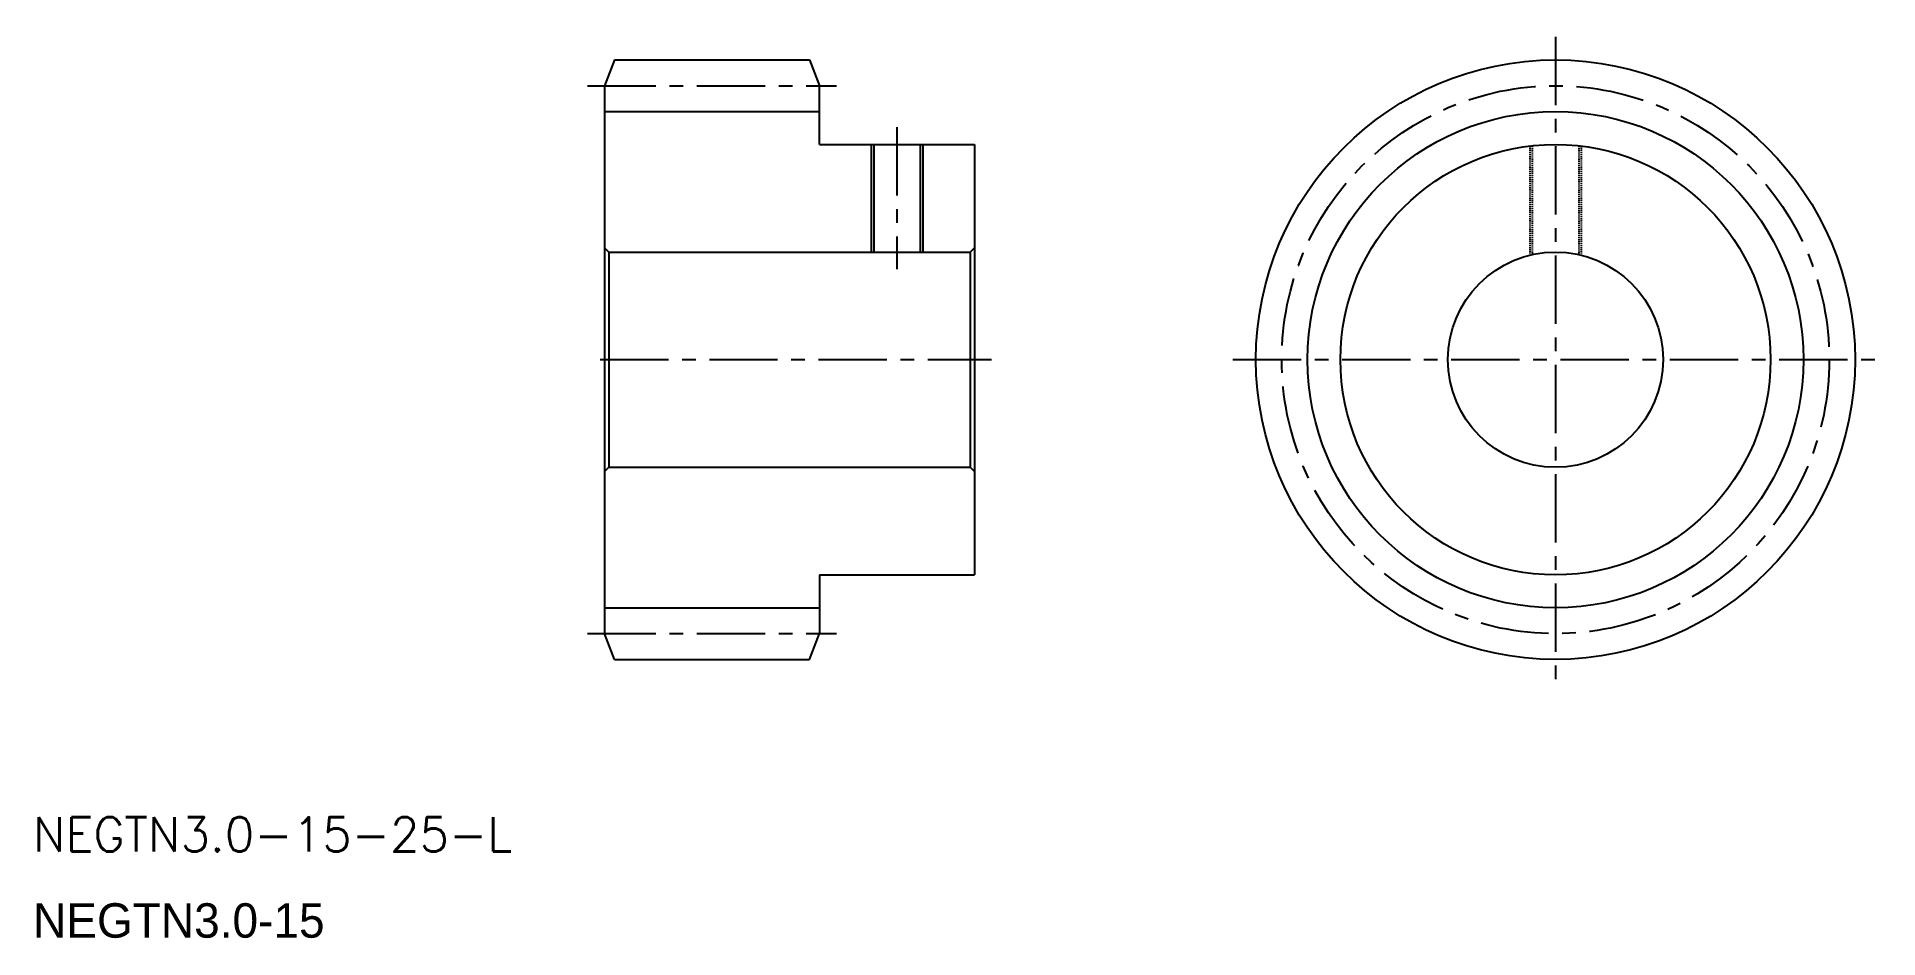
# Model space of a CAD drawing. Extents: x -52 to 162, y 103 to 208.
import ezdxf

# ---------------------------------------------------------------- set-up
doc = ezdxf.new("R2010")
doc.units = 0
doc.header["$LTSCALE"] = 0.25
doc.linetypes.add('CENTER', pattern=[50.8, 31.75, -6.35, 6.35, -6.35])
doc.linetypes.add('DASHED', pattern=[0.75, 0.5, -0.25])
doc.layers.get('0').update_dxf_attribs({"linetype": 'CONTINUOUS'})
doc.layers.add('CENTER', color=1, linetype='CENTER')
doc.styles.add('MISUMI', font='txt.shx')

msp = doc.modelspace()

# ---------------------------------------------------------------- linework, layer by layer
at = {"color": 7, "linetype": 'CONTINUOUS'}
for p, q in [((15.46, 205.32), (14.3, 202.32)), ((15.46, 205.32), (38.14, 205.32)), ((38.14, 205.32), (39.3, 202.32)), ((14.3, 202.32), (14.3, 138.68)), ((39.3, 195.5), (39.3, 202.32)), ((39.3, 195.5), (57.3, 195.5)), ((45.6, 195.5), (45.6, 183)), ((51, 195.5), (51, 183)), ((57.3, 195.5), (57.3, 145.5)), ((14.3, 183.5), (14.3, 157.5)), ((14.3, 183.5), (14.8, 183)), ((14.8, 183), (56.8, 183)), ((14.8, 183), (14.8, 158)), ((56.8, 183), (57.3, 183.5)), ((56.8, 183), (56.8, 158)), ((14.3, 172.75), (14.3, 172.75)), ((14.3, 170.5), (14.3, 170.5)), ((14.3, 157.5), (14.8, 158)), ((14.8, 158), (56.8, 158)), ((56.8, 158), (57.3, 157.5)), ((39.3, 145.5), (39.3, 138.68)), ((39.3, 145.5), (57.3, 145.5)), ((15.46, 135.68), (14.3, 138.68)), ((38.14, 135.68), (39.3, 138.68)), ((15.46, 135.68), (38.14, 135.68))]:
    msp.add_line(p, q, dxfattribs=at)
at = {"color": 3, "linetype": 'CONTINUOUS'}
for p, q in [((14.3, 199.32), (39.3, 199.32)), ((45.3, 195.5), (45.3, 183)), ((51.3, 195.5), (51.3, 183)), ((14.3, 141.68), (39.3, 141.68))]:
    msp.add_line(p, q, dxfattribs=at)
at = {"color": 3, "linetype": 'DASHED'}
for p, q in [((121.85, 195.32), (121.85, 182.63)), ((122.15, 195.35), (122.15, 182.7)), ((127.55, 195.35), (127.55, 182.7)), ((127.85, 195.32), (127.85, 182.63))]:
    msp.add_line(p, q, dxfattribs=at)
at = {"color": 7, "linetype": 'CONTINUOUS'}
for radius in [34.82, 25, 12.5]:
    msp.add_circle((124.85, 170.5), radius, dxfattribs=at)
at = {"color": 3, "linetype": 'CONTINUOUS'}
msp.add_circle((124.85, 170.5), 28.82, dxfattribs=at)
at = {"layer": 'CENTER', "color": 1, "linetype": 'CENTER'}
for p, q in [((124.85, 208), (124.85, 132.99)), ((12.34, 202.32), (41.26, 202.32)), ((48.3, 197.5), (48.3, 181)), ((13.8, 170.5), (59.3, 170.5)), ((87.34, 170.5), (162.36, 170.5)), ((12.34, 138.68), (41.26, 138.68))]:
    msp.add_line(p, q, dxfattribs=at)
msp.add_circle((124.85, 170.5), 31.82, dxfattribs=at)

# ---------------------------------------------------------------- texts
at = {"color": 7, "linetype": 'CONTINUOUS', "style": 'MISUMI'}
msp.add_text('NEGTN3.0-15-25-L', height=4, dxfattribs=at).set_placement((-52.11, 113.35))
at = {"color": 7, "linetype": 'CONTINUOUS'}
msp.add_text('NEGTN3.0-15', height=4, dxfattribs=at).set_placement((-52.11, 103.35))

doc.saveas('drawing.dxf')
